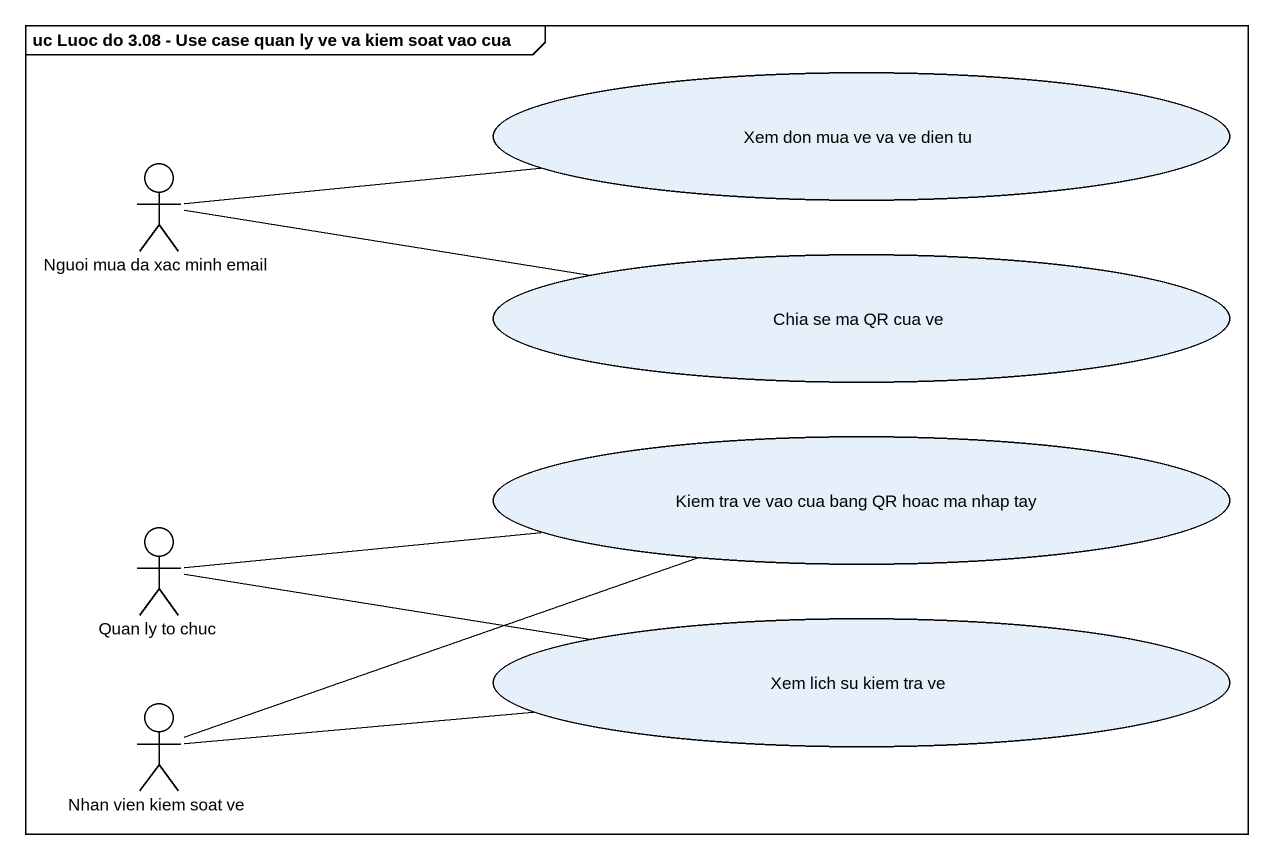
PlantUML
@startuml
mainframe uc Luoc do 3.08 - Use case quan ly ve va kiem soat vao cua
usecase "Xem don mua ve va ve dien tu" as Xem_don_mua_ve_va_ve_dien_tu
actor "Nguoi mua da xac minh email" as Nguoi_mua_da_xac_minh_email
usecase "Chia se ma QR cua ve" as Chia_se_ma_QR_cua_ve
usecase "Kiem tra ve vao cua bang QR hoac ma nhap tay" as Kiem_tra_ve_vao_cua_bang_QR
actor "Quan ly to chuc" as Quan_ly_to_chuc
usecase "Xem lich su kiem tra ve" as Xem_lich_su_kiem_tra_ve
actor "Nhan vien kiem soat ve" as Nhan_vien_kiem_soat_ve
Nguoi_mua_da_xac_minh_email -right- Xem_don_mua_ve_va_ve_dien_tu
Nguoi_mua_da_xac_minh_email -right- Chia_se_ma_QR_cua_ve
Quan_ly_to_chuc -right- Kiem_tra_ve_vao_cua_bang_QR
Quan_ly_to_chuc -right- Xem_lich_su_kiem_tra_ve
Nhan_vien_kiem_soat_ve -right- Kiem_tra_ve_vao_cua_bang_QR
Nhan_vien_kiem_soat_ve -right- Xem_lich_su_kiem_tra_ve
@enduml
